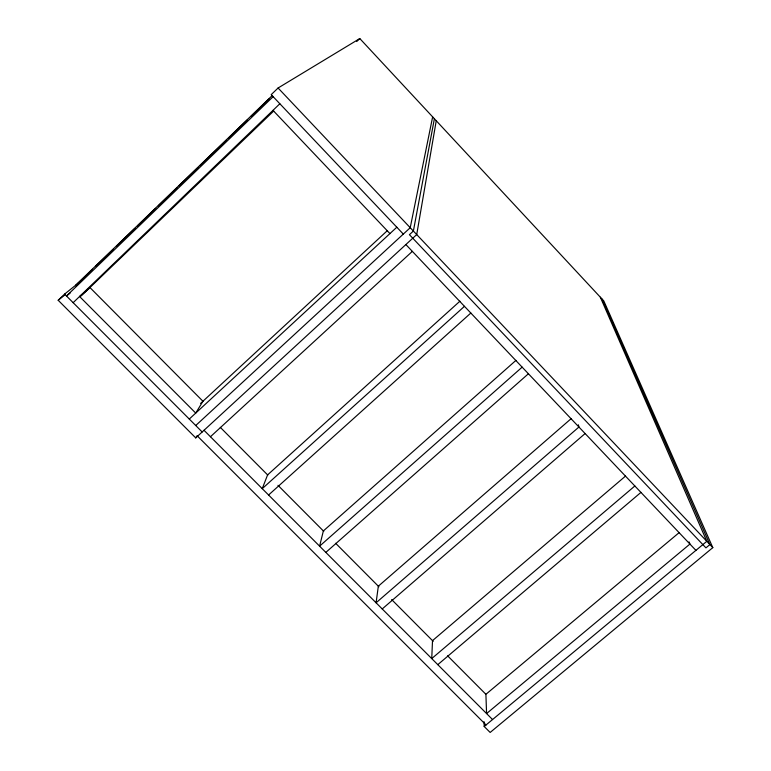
<?xml version="1.0" encoding="UTF-8"?>
<svg xmlns="http://www.w3.org/2000/svg" width="771" height="771" viewBox="0 0 771 771"><rect width="100%" height="100%" fill="white"/><g stroke="black" fill="none" stroke-linecap="round" stroke-linejoin="round"><path stroke-width="1.16" d="M436.241 120.748L416.716 234.577L195.738 437.899L58.191 300.276L64.591 294.098L82.43 279.844M434.381 118.753L413.381 231.049L409.43 234.683L705.937 547.863L709.908 544.557L602.112 299.119M432.637 116.874L410.23 227.715L195.738 425.515M195.738 437.899L196.942 435.817M484.043 721.675L484.198 726.494L490.154 732.45L712.809 547.632L603.789 300.912L359.797 38.55L278.09 88L271.209 94.64L403.32 234.085M75.519 285.357L272.288 95.479M77.832 283.506L92.549 269.31M96.009 265.976L113.318 249.274M116.787 245.93L134.954 228.389M137.556 225.884L155.732 208.343M158.325 205.838L177.369 187.469M179.103 185.801L198.137 167.423M199.872 165.755L226.703 139.859M228.428 138.192L247.472 119.823M250.932 116.479L269.108 98.939M273.127 96.674L66.499 296.006L70.122 293.076M73.158 302.675L279.844 103.757M273.734 110.995L81.167 295.958M356.713 41.509L359.797 38.55M200.585 403.426L387.158 230.818M189.281 419.048L396.824 227.223M210.454 436.723L412.34 251.375M459.911 301.201L267.595 474.888L262.246 488.65L464.46 306.328M268.578 495.001L470.83 313.045M515.953 360.375L323.367 530.94L319.599 546.147L522.14 367.15M325.834 552.402L528.414 373.762M571.166 418.643L378.339 586.191L376.084 602.787L578.934 427.028L578.346 424.792M382.233 608.945L585.112 433.543M625.551 476.064L432.512 640.634L431.741 658.579L634.851 485.99M437.803 664.65L640.932 492.409M679.145 532.626L485.903 694.305L486.578 713.56L689.929 544.066L689.043 541.878M484.198 726.494L706.824 541.3L600.339 297.211M58.191 300.276L64.754 295.014M76.011 285.983L77.89 284.48M204.016 430.276L492.544 719.545M64.591 294.098L202.175 431.972M197.578 436.203L486.048 724.952M220.313 427.365L267.816 475.109M277.994 485.335L323.791 531.364M335.664 543.295L378.918 586.77M391.639 599.559L433.196 641.327M447.614 655.822L485.778 694.179M405.874 244.552L695.914 550.378M272.982 110.359L389.943 233.594M278.09 88L712.809 547.632M202.937 401.248L195.728 413.092L79.577 296.507L90.091 287.699L202.937 401.248"/></g></svg>
